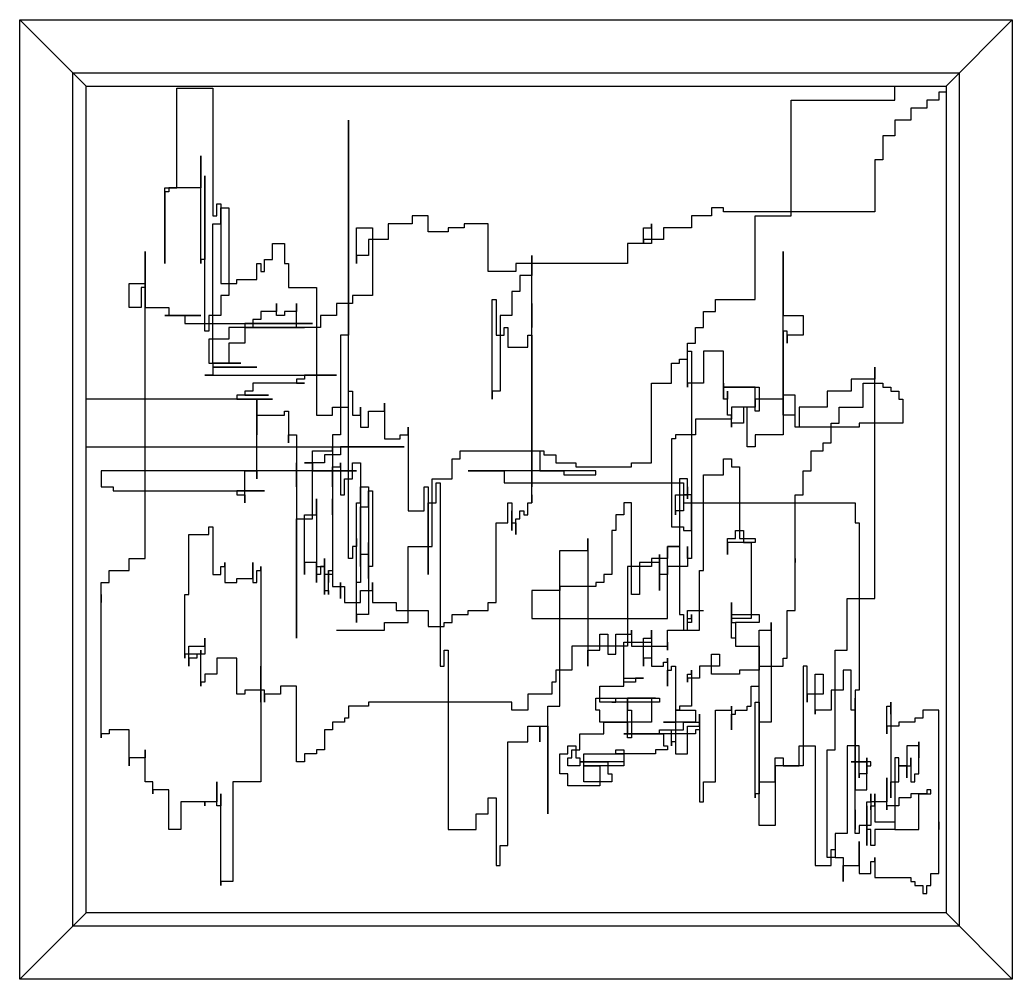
# Model space of a CAD drawing. Header units: millimetres. Extents: x 3060 to 28796, y 18778 to 36190.
# Drawn here: x 22324 to 23124, y 35157 to 35930 of the extents above; entities that cross this region are included whole.
import ezdxf

# ---------------------------------------------------------------- set-up
doc = ezdxf.new("R2010")
doc.units = ezdxf.units.MM

# ---------------------------------------------------------------- blocks, each defined once
blk = doc.blocks.new('A$C1EAB5A90')
for p, q in [((1235, 1887.28), (2035, 1887.28)), ((1288.33, 1833.94), (1235, 1887.28)), ((1235, 1113.94), (1235, 1887.28)), ((1981.67, 1833.94), (2035, 1887.28)), ((2035, 1887.28), (2035, 1113.94)), ((1277.67, 1156.61), (1277.67, 1844.61)), ((1277.67, 1844.61), (1992.33, 1844.61)), ((1992.33, 1844.61), (1992.33, 1156.61)), ((1288.33, 1167.28), (1288.33, 1833.94)), ((1288.33, 1833.94), (1981.67, 1833.94)), ((1361.62, 1832.22), (1390.57, 1832.22)), ((1361.62, 1751.87), (1361.62, 1832.22)), ((1390.57, 1832.22), (1390.57, 1729.38)), ((1940.48, 1822.57), (1940.48, 1833.94)), ((1981.67, 1833.94), (1981.67, 1167.28)), ((1981.67, 1829), (1975.86, 1829)), ((1975.86, 1829), (1975.86, 1822.57)), ((1856.87, 1822.57), (1940.48, 1822.57)), ((1856.87, 1729.38), (1856.87, 1822.57)), ((1966.21, 1816.15), (1953.35, 1816.15)), ((1953.35, 1816.15), (1953.35, 1806.51)), ((1966.21, 1822.57), (1966.21, 1816.15)), ((1975.86, 1822.57), (1966.21, 1822.57)), ((1499.91, 1453), (1499.91, 1806.51)), ((1499.91, 1806.51), (1499.91, 1632.97)), ((1940.48, 1806.51), (1940.48, 1793.65)), ((1953.35, 1806.51), (1940.48, 1806.51)), ((1930.83, 1793.65), (1930.83, 1774.37)), ((1940.48, 1793.65), (1930.83, 1793.65)), ((1380.92, 1690.81), (1380.92, 1777.58)), ((1380.92, 1777.58), (1380.92, 1751.87)), ((1930.83, 1774.37), (1924.4, 1774.37)), ((1924.4, 1774.37), (1924.4, 1732.59)), ((1384.13, 1636.18), (1384.13, 1761.51)), ((1384.13, 1761.51), (1384.13, 1694.03)), ((1351.98, 1690.81), (1351.98, 1751.87)), ((1351.98, 1751.87), (1361.62, 1751.87)), ((1351.98, 1748.66), (1351.98, 1716.52)), ((1355.19, 1748.66), (1351.98, 1748.66)), ((1380.92, 1751.87), (1355.19, 1751.87)), ((1355.19, 1751.87), (1355.19, 1748.66)), ((1393.78, 1739.02), (1397, 1739.02)), ((1393.78, 1729.38), (1393.78, 1739.02)), ((1397, 1739.02), (1397, 1674.74)), ((1351.98, 1729.38), (1351.98, 1690.81)), ((1351.98, 1716.52), (1351.98, 1729.38)), ((1390.57, 1729.38), (1393.78, 1729.38)), ((1397, 1735.8), (1403.43, 1735.8)), ((1397, 1722.95), (1397, 1735.8)), ((1403.43, 1735.8), (1403.43, 1665.1)), ((1551.36, 1729.38), (1551.36, 1722.95)), ((1564.22, 1729.38), (1551.36, 1729.38)), ((1564.22, 1716.52), (1564.22, 1729.38)), ((1776.47, 1729.38), (1776.47, 1719.74)), ((1792.55, 1729.38), (1776.47, 1729.38)), ((1792.55, 1735.8), (1792.55, 1729.38)), ((1802.2, 1735.8), (1792.55, 1735.8)), ((1802.2, 1732.59), (1802.2, 1735.8)), ((1924.4, 1732.59), (1802.2, 1732.59)), ((1827.93, 1661.89), (1827.93, 1729.38)), ((1827.93, 1729.38), (1856.87, 1729.38)), ((1390.57, 1610.47), (1390.57, 1722.95)), ((1390.57, 1722.95), (1397, 1722.95)), ((1551.36, 1722.95), (1532.07, 1722.95)), ((1532.07, 1722.95), (1532.07, 1710.09)), ((1593.17, 1722.95), (1593.17, 1719.74)), ((1612.46, 1722.95), (1593.17, 1722.95)), ((1612.46, 1684.38), (1612.46, 1722.95)), ((1744.31, 1722.95), (1744.31, 1706.88)), ((1744.31, 1719.74), (1744.31, 1722.95)), ((1506.34, 1719.74), (1519.2, 1719.74)), ((1506.34, 1690.81), (1506.34, 1719.74)), ((1519.2, 1719.74), (1519.2, 1665.1)), ((1580.3, 1716.52), (1564.22, 1716.52)), ((1580.3, 1719.74), (1580.3, 1716.52)), ((1593.17, 1719.74), (1580.3, 1719.74)), ((1737.88, 1719.74), (1744.31, 1719.74)), ((1737.88, 1706.88), (1737.88, 1719.74)), ((1776.47, 1719.74), (1753.96, 1719.74)), ((1753.96, 1719.74), (1753.96, 1710.09)), ((1438.8, 1706.88), (1448.45, 1706.88)), ((1438.8, 1694.03), (1438.8, 1706.88)), ((1448.45, 1706.88), (1448.45, 1690.81)), ((1515.99, 1710.09), (1515.99, 1697.24)), ((1532.07, 1710.09), (1515.99, 1710.09)), ((1725.02, 1706.88), (1725.02, 1690.81)), ((1744.31, 1706.88), (1725.02, 1706.88)), ((1737.88, 1710.09), (1737.88, 1706.88)), ((1753.96, 1710.09), (1737.88, 1710.09)), ((1335.9, 1453), (1335.9, 1700.45)), ((1335.9, 1700.45), (1335.9, 1671.53)), ((1506.34, 1697.24), (1506.34, 1690.81)), ((1515.99, 1697.24), (1506.34, 1697.24)), ((1647.84, 1639.39), (1647.84, 1697.24)), ((1647.84, 1697.24), (1647.84, 1681.17)), ((1850.44, 1700.45), (1850.44, 1677.96)), ((1850.44, 1568.69), (1850.44, 1700.45)), ((1380.92, 1694.03), (1380.92, 1690.81)), ((1384.13, 1694.03), (1380.92, 1694.03)), ((1425.94, 1690.81), (1429.16, 1690.81)), ((1425.94, 1677.96), (1425.94, 1690.81)), ((1429.16, 1690.81), (1429.16, 1684.38)), ((1432.37, 1694.03), (1438.8, 1694.03)), ((1432.37, 1684.38), (1432.37, 1694.03)), ((1448.45, 1690.81), (1451.67, 1690.81)), ((1451.67, 1690.81), (1451.67, 1671.53)), ((1634.97, 1690.81), (1634.97, 1684.38)), ((1725.02, 1690.81), (1634.97, 1690.81)), ((1429.16, 1684.38), (1432.37, 1684.38)), ((1634.97, 1684.38), (1612.46, 1684.38)), ((1638.19, 1681.17), (1638.19, 1668.32)), ((1647.84, 1681.17), (1638.19, 1681.17)), ((1850.44, 1684.38), (1850.44, 1649.03)), ((1850.44, 1677.96), (1850.44, 1684.38)), ((1323.03, 1655.46), (1323.03, 1674.74)), ((1323.03, 1674.74), (1335.9, 1674.74)), ((1335.9, 1677.96), (1335.9, 1655.46)), ((1335.9, 1674.74), (1335.9, 1677.96)), ((1397, 1674.74), (1409.86, 1674.74)), ((1409.86, 1674.74), (1409.86, 1677.96)), ((1409.86, 1677.96), (1425.94, 1677.96)), ((1332.68, 1671.53), (1332.68, 1655.46)), ((1335.9, 1671.53), (1332.68, 1671.53)), ((1397, 1665.1), (1397, 1649.03)), ((1403.43, 1665.1), (1397, 1665.1)), ((1451.67, 1671.53), (1474.18, 1671.53)), ((1474.18, 1671.53), (1474.18, 1568.69)), ((1503.12, 1665.1), (1503.12, 1658.68)), ((1519.2, 1665.1), (1503.12, 1665.1)), ((1638.19, 1668.32), (1631.76, 1668.32)), ((1631.76, 1668.32), (1631.76, 1649.03)), ((1442.02, 1658.68), (1442.02, 1652.25)), ((1442.02, 1649.03), (1442.02, 1658.68)), ((1458.1, 1658.68), (1458.1, 1652.25)), ((1458.1, 1639.39), (1458.1, 1658.68)), ((1490.26, 1658.68), (1490.26, 1649.03)), ((1503.12, 1658.68), (1490.26, 1658.68)), ((1615.68, 1661.89), (1618.89, 1661.89)), ((1615.68, 1581.55), (1615.68, 1661.89)), ((1618.89, 1661.89), (1618.89, 1632.97)), ((1647.84, 1523.7), (1647.84, 1658.68)), ((1647.84, 1658.68), (1647.84, 1639.39)), ((1795.77, 1661.89), (1827.93, 1661.89)), ((1795.77, 1652.25), (1795.77, 1661.89)), ((1332.68, 1655.46), (1323.03, 1655.46)), ((1335.9, 1655.46), (1355.19, 1655.46)), ((1351.98, 1649.03), (1380.92, 1649.03)), ((1377.7, 1649.03), (1351.98, 1649.03)), ((1355.19, 1655.46), (1355.19, 1649.03)), ((1355.19, 1649.03), (1377.7, 1649.03)), ((1380.92, 1649.03), (1368.06, 1649.03)), ((1368.06, 1649.03), (1368.06, 1642.61)), ((1387.35, 1649.03), (1387.35, 1636.18)), ((1397, 1649.03), (1387.35, 1649.03)), ((1429.16, 1652.25), (1429.16, 1645.82)), ((1442.02, 1652.25), (1429.16, 1652.25)), ((1448.45, 1649.03), (1442.02, 1649.03)), ((1448.45, 1652.25), (1448.45, 1649.03)), ((1458.1, 1652.25), (1448.45, 1652.25)), ((1477.4, 1649.03), (1477.4, 1639.39)), ((1490.26, 1649.03), (1477.4, 1649.03)), ((1622.11, 1649.03), (1622.11, 1587.97)), ((1631.76, 1649.03), (1622.11, 1649.03)), ((1786.12, 1639.39), (1786.12, 1652.25)), ((1786.12, 1652.25), (1795.77, 1652.25)), ((1850.44, 1649.03), (1866.52, 1649.03)), ((1866.52, 1649.03), (1866.52, 1632.97)), ((1368.06, 1642.61), (1470.96, 1642.61)), ((1416.29, 1642.61), (1416.29, 1626.54)), ((1422.73, 1642.61), (1416.29, 1642.61)), ((1422.73, 1645.82), (1422.73, 1642.61)), ((1429.16, 1645.82), (1422.73, 1645.82)), ((1470.96, 1642.61), (1422.73, 1642.61)), ((1422.73, 1642.61), (1422.73, 1639.39)), ((1387.35, 1636.18), (1384.13, 1636.18)), ((1403.43, 1639.39), (1403.43, 1629.75)), ((1422.73, 1639.39), (1403.43, 1639.39)), ((1464.53, 1639.39), (1416.29, 1639.39)), ((1416.29, 1639.39), (1422.73, 1639.39)), ((1422.73, 1639.39), (1464.53, 1639.39)), ((1477.4, 1639.39), (1458.1, 1639.39)), ((1493.47, 1632.97), (1493.47, 1552.62)), ((1499.91, 1632.97), (1493.47, 1632.97)), ((1618.89, 1632.97), (1625.33, 1632.97)), ((1625.33, 1639.39), (1628.54, 1639.39)), ((1625.33, 1632.97), (1625.33, 1639.39)), ((1628.54, 1639.39), (1628.54, 1623.32)), ((1644.62, 1632.97), (1647.84, 1632.97)), ((1644.62, 1623.32), (1644.62, 1632.97)), ((1647.84, 1632.97), (1647.84, 1578.33)), ((1779.69, 1639.39), (1786.12, 1639.39)), ((1779.69, 1626.54), (1779.69, 1639.39)), ((1850.44, 1636.18), (1850.44, 1552.62)), ((1853.65, 1636.18), (1850.44, 1636.18)), ((1853.65, 1626.54), (1853.65, 1636.18)), ((1866.52, 1632.97), (1853.65, 1632.97)), ((1853.65, 1632.97), (1853.65, 1626.54)), ((1387.35, 1629.75), (1387.35, 1610.47)), ((1403.43, 1629.75), (1387.35, 1629.75)), ((1403.43, 1626.54), (1403.43, 1610.47)), ((1416.29, 1626.54), (1403.43, 1626.54)), ((1773.26, 1626.54), (1779.69, 1626.54)), ((1773.26, 1613.68), (1773.26, 1626.54)), ((1628.54, 1623.32), (1644.62, 1623.32)), ((1773.26, 1620.11), (1776.47, 1620.11)), ((1773.26, 1591.19), (1773.26, 1620.11)), ((1776.47, 1620.11), (1776.47, 1475.49)), ((1786.12, 1620.11), (1786.12, 1594.4)), ((1802.2, 1620.11), (1786.12, 1620.11)), ((1802.2, 1581.55), (1802.2, 1620.11)), ((1387.35, 1610.47), (1413.08, 1610.47)), ((1390.57, 1610.47), (1390.57, 1607.26)), ((1413.08, 1610.47), (1390.57, 1610.47)), ((1403.43, 1610.47), (1390.57, 1610.47)), ((1760.39, 1610.47), (1766.82, 1610.47)), ((1760.39, 1594.4), (1760.39, 1610.47)), ((1766.82, 1613.68), (1773.26, 1613.68)), ((1766.82, 1610.47), (1766.82, 1613.68)), ((1390.57, 1600.83), (1384.13, 1600.83)), ((1384.13, 1600.83), (1490.26, 1600.83)), ((1390.57, 1607.26), (1390.57, 1600.83)), ((1425.94, 1607.26), (1390.57, 1607.26)), ((1390.57, 1607.26), (1425.94, 1607.26)), ((1490.26, 1600.83), (1464.53, 1600.83)), ((1464.53, 1600.83), (1464.53, 1597.61)), ((1924.4, 1607.26), (1924.4, 1597.61)), ((1924.4, 1420.86), (1924.4, 1607.26)), ((1464.53, 1594.4), (1422.73, 1594.4)), ((1422.73, 1594.4), (1422.73, 1587.97)), ((1464.53, 1597.61), (1458.1, 1597.61)), ((1458.1, 1597.61), (1458.1, 1594.4)), ((1458.1, 1594.4), (1464.53, 1594.4)), ((1647.84, 1597.61), (1647.84, 1587.97)), ((1647.84, 1578.33), (1647.84, 1597.61)), ((1744.31, 1530.13), (1744.31, 1594.4)), ((1744.31, 1594.4), (1760.39, 1594.4)), ((1773.26, 1594.4), (1773.26, 1591.19)), ((1786.12, 1594.4), (1773.26, 1594.4)), ((1802.2, 1594.4), (1802.2, 1591.19)), ((1802.2, 1581.55), (1802.2, 1594.4)), ((1905.11, 1597.61), (1905.11, 1587.97)), ((1924.4, 1597.61), (1905.11, 1597.61)), ((1914.76, 1594.4), (1930.83, 1594.4)), ((1914.76, 1575.12), (1914.76, 1594.4)), ((1930.83, 1594.4), (1930.83, 1591.19)), ((1409.86, 1584.76), (1409.86, 1581.55)), ((1435.59, 1584.76), (1409.86, 1584.76)), ((1416.29, 1587.97), (1416.29, 1584.76)), ((1422.73, 1587.97), (1416.29, 1587.97)), ((1416.29, 1584.76), (1435.59, 1584.76)), ((1499.91, 1587.97), (1503.12, 1587.97)), ((1499.91, 1575.12), (1499.91, 1587.97)), ((1503.12, 1587.97), (1503.12, 1568.69)), ((1615.68, 1587.97), (1615.68, 1581.55)), ((1622.11, 1587.97), (1615.68, 1587.97)), ((1647.84, 1591.19), (1647.84, 1523.7)), ((1647.84, 1510.84), (1647.84, 1591.19)), ((1647.84, 1591.19), (1647.84, 1562.26)), ((1647.84, 1587.97), (1647.84, 1591.19)), ((1827.93, 1591.19), (1802.2, 1591.19)), ((1802.2, 1591.19), (1831.14, 1591.19)), ((1802.2, 1591.19), (1802.2, 1581.55)), ((1805.42, 1587.97), (1805.42, 1581.55)), ((1805.42, 1568.69), (1805.42, 1587.97)), ((1827.93, 1571.91), (1827.93, 1591.19)), ((1831.14, 1591.19), (1831.14, 1571.91)), ((1850.44, 1584.76), (1850.44, 1581.55)), ((1860.09, 1584.76), (1850.44, 1584.76)), ((1860.09, 1559.05), (1860.09, 1584.76)), ((1905.11, 1587.97), (1885.81, 1587.97)), ((1885.81, 1587.97), (1885.81, 1575.12)), ((1930.83, 1591.19), (1937.27, 1591.19)), ((1937.27, 1591.19), (1937.27, 1587.97)), ((1937.27, 1587.97), (1943.7, 1587.97)), ((1943.7, 1587.97), (1943.7, 1581.55)), ((1438.8, 1581.55), (1288.33, 1581.55)), ((1409.86, 1581.55), (1438.8, 1581.55)), ((1425.94, 1517.27), (1425.94, 1581.55)), ((1425.94, 1581.55), (1425.94, 1552.62)), ((1528.85, 1578.33), (1528.85, 1549.41)), ((1528.85, 1571.91), (1528.85, 1578.33)), ((1805.42, 1581.55), (1802.2, 1581.55)), ((1827.93, 1581.55), (1827.93, 1575.12)), ((1850.44, 1581.55), (1827.93, 1581.55)), ((1943.7, 1581.55), (1946.91, 1581.55)), ((1946.91, 1581.55), (1946.91, 1562.26)), ((1425.94, 1552.62), (1425.94, 1568.69)), ((1425.94, 1568.69), (1448.45, 1568.69)), ((1448.45, 1571.91), (1451.67, 1571.91)), ((1448.45, 1568.69), (1448.45, 1571.91)), ((1451.67, 1571.91), (1451.67, 1546.2)), ((1474.18, 1568.69), (1487.04, 1568.69)), ((1487.04, 1568.69), (1487.04, 1575.12)), ((1487.04, 1575.12), (1499.91, 1575.12)), ((1503.12, 1568.69), (1509.55, 1568.69)), ((1509.55, 1575.12), (1509.55, 1559.05)), ((1509.55, 1568.69), (1509.55, 1575.12)), ((1515.99, 1559.05), (1515.99, 1571.91)), ((1515.99, 1571.91), (1528.85, 1571.91)), ((1647.84, 1575.12), (1647.84, 1510.84)), ((1647.84, 1497.99), (1647.84, 1575.12)), ((1647.84, 1571.91), (1647.84, 1559.05)), ((1647.84, 1562.26), (1647.84, 1571.91)), ((1808.63, 1568.69), (1805.42, 1568.69)), ((1808.63, 1575.12), (1808.63, 1565.48)), ((1827.93, 1575.12), (1808.63, 1575.12)), ((1808.63, 1559.05), (1808.63, 1568.69)), ((1818.28, 1575.12), (1818.28, 1562.26)), ((1821.49, 1575.12), (1818.28, 1575.12)), ((1821.49, 1542.98), (1821.49, 1575.12)), ((1831.14, 1571.91), (1827.93, 1571.91)), ((1860.09, 1568.69), (1850.44, 1568.69)), ((1860.09, 1559.05), (1860.09, 1568.69)), ((1863.3, 1575.12), (1863.3, 1559.05)), ((1885.81, 1575.12), (1863.3, 1575.12)), ((1895.46, 1575.12), (1914.76, 1575.12)), ((1895.46, 1562.26), (1895.46, 1575.12)), ((1647.84, 1562.26), (1647.84, 1539.77)), ((1647.84, 1559.05), (1647.84, 1562.26)), ((1779.69, 1565.48), (1779.69, 1552.62)), ((1808.63, 1565.48), (1779.69, 1565.48)), ((1818.28, 1562.26), (1808.63, 1562.26)), ((1808.63, 1562.26), (1808.63, 1559.05)), ((1889.03, 1546.2), (1889.03, 1562.26)), ((1889.03, 1562.26), (1895.46, 1562.26)), ((1911.54, 1562.26), (1911.54, 1559.05)), ((1946.91, 1562.26), (1911.54, 1562.26)), ((1451.67, 1546.2), (1451.67, 1552.62)), ((1451.67, 1552.62), (1458.1, 1552.62)), ((1458.1, 1552.62), (1458.1, 1510.84)), ((1487.04, 1552.62), (1487.04, 1488.35)), ((1493.47, 1552.62), (1487.04, 1552.62)), ((1509.55, 1559.05), (1515.99, 1559.05)), ((1541.71, 1549.41), (1541.71, 1552.62)), ((1541.71, 1552.62), (1548.14, 1552.62)), ((1548.14, 1559.05), (1548.14, 1491.56)), ((1548.14, 1552.62), (1548.14, 1559.05)), ((1763.61, 1552.62), (1763.61, 1549.41)), ((1779.69, 1552.62), (1763.61, 1552.62)), ((1827.93, 1552.62), (1827.93, 1542.98)), ((1850.44, 1552.62), (1827.93, 1552.62)), ((1911.54, 1559.05), (1860.09, 1559.05)), ((1863.3, 1559.05), (1860.09, 1559.05)), ((1528.85, 1549.41), (1541.71, 1549.41)), ((1760.39, 1549.41), (1760.39, 1478.71)), ((1763.61, 1549.41), (1760.39, 1549.41)), ((1882.6, 1546.2), (1889.03, 1546.2)), ((1882.6, 1539.77), (1882.6, 1546.2)), ((1288.33, 1542.98), (1544.93, 1542.98)), ((1470.96, 1539.77), (1487.04, 1539.77)), ((1470.96, 1485.13), (1470.96, 1539.77)), ((1480.61, 1536.55), (1480.61, 1530.13)), ((1493.47, 1536.55), (1480.61, 1536.55)), ((1487.04, 1542.98), (1487.04, 1510.84)), ((1487.04, 1539.77), (1487.04, 1542.98)), ((1493.47, 1542.98), (1493.47, 1536.55)), ((1544.93, 1542.98), (1493.47, 1542.98)), ((1589.95, 1533.34), (1589.95, 1539.77)), ((1589.95, 1539.77), (1657.48, 1539.77)), ((1647.84, 1539.77), (1654.27, 1539.77)), ((1654.27, 1539.77), (1654.27, 1523.7)), ((1657.48, 1539.77), (1657.48, 1536.55)), ((1657.48, 1536.55), (1667.13, 1536.55)), ((1667.13, 1536.55), (1667.13, 1530.13)), ((1827.93, 1542.98), (1821.49, 1542.98)), ((1872.95, 1523.7), (1872.95, 1539.77)), ((1872.95, 1539.77), (1882.6, 1539.77)), ((1458.1, 1530.13), (1458.1, 1388.72)), ((1458.1, 1510.84), (1458.1, 1530.13)), ((1480.61, 1530.13), (1464.53, 1530.13)), ((1464.53, 1530.13), (1470.96, 1530.13)), ((1470.96, 1530.13), (1470.96, 1523.7)), ((1493.47, 1530.13), (1493.47, 1504.42)), ((1493.47, 1526.91), (1493.47, 1530.13)), ((1503.12, 1517.27), (1503.12, 1530.13)), ((1503.12, 1530.13), (1509.55, 1530.13)), ((1509.55, 1530.13), (1509.55, 1433.72)), ((1583.52, 1517.27), (1583.52, 1533.34)), ((1583.52, 1533.34), (1589.95, 1533.34)), ((1667.13, 1530.13), (1683.21, 1530.13)), ((1683.21, 1530.13), (1683.21, 1526.91)), ((1728.23, 1530.13), (1744.31, 1530.13)), ((1728.23, 1526.91), (1728.23, 1530.13)), ((1802.2, 1520.49), (1802.2, 1533.34)), ((1802.2, 1533.34), (1808.63, 1533.34)), ((1808.63, 1533.34), (1808.63, 1526.91)), ((1300.52, 1523.7), (1300.52, 1510.84)), ((1506.34, 1523.7), (1300.52, 1523.7)), ((1416.29, 1497.99), (1416.29, 1523.7)), ((1416.29, 1523.7), (1425.94, 1523.7)), ((1425.94, 1523.7), (1425.94, 1517.27)), ((1470.96, 1523.7), (1506.34, 1523.7)), ((1487.04, 1510.84), (1487.04, 1526.91)), ((1487.04, 1526.91), (1493.47, 1526.91)), ((1596.38, 1523.7), (1625.33, 1523.7)), ((1699.29, 1523.7), (1596.38, 1523.7)), ((1625.33, 1523.7), (1625.33, 1514.06)), ((1654.27, 1523.7), (1673.56, 1523.7)), ((1673.56, 1523.7), (1673.56, 1520.49)), ((1673.56, 1520.49), (1699.29, 1520.49)), ((1683.21, 1526.91), (1728.23, 1526.91)), ((1699.29, 1520.49), (1699.29, 1523.7)), ((1786.12, 1443.36), (1786.12, 1520.49)), ((1786.12, 1520.49), (1802.2, 1520.49)), ((1808.63, 1526.91), (1815.06, 1526.91)), ((1815.06, 1526.91), (1815.06, 1469.07)), ((1866.52, 1523.7), (1872.95, 1523.7)), ((1866.52, 1504.42), (1866.52, 1523.7)), ((1496.69, 1517.27), (1503.12, 1517.27)), ((1496.69, 1504.42), (1496.69, 1517.27)), ((1567.44, 1462.64), (1567.44, 1517.27)), ((1567.44, 1517.27), (1583.52, 1517.27)), ((1570.66, 1514.06), (1573.87, 1514.06)), ((1570.66, 1497.99), (1570.66, 1514.06)), ((1573.87, 1514.06), (1573.87, 1366.23)), ((1625.33, 1514.06), (1770.04, 1514.06)), ((1766.82, 1517.27), (1766.82, 1408.01)), ((1773.26, 1517.27), (1766.82, 1517.27)), ((1770.04, 1514.06), (1770.04, 1497.99)), ((1773.26, 1501.2), (1773.26, 1517.27)), ((1300.52, 1510.84), (1310.17, 1510.84)), ((1310.17, 1510.84), (1310.17, 1507.63)), ((1310.17, 1507.63), (1432.37, 1507.63)), ((1409.86, 1507.63), (1409.86, 1504.42)), ((1432.37, 1507.63), (1409.86, 1507.63)), ((1409.86, 1504.42), (1416.29, 1504.42)), ((1416.29, 1504.42), (1416.29, 1497.99)), ((1493.47, 1504.42), (1496.69, 1504.42)), ((1509.55, 1510.84), (1515.99, 1510.84)), ((1509.55, 1497.99), (1509.55, 1510.84)), ((1515.99, 1510.84), (1515.99, 1456.21)), ((1515.99, 1507.63), (1519.2, 1507.63)), ((1515.99, 1494.78), (1515.99, 1507.63)), ((1519.2, 1507.63), (1519.2, 1446.57)), ((1561.01, 1510.84), (1564.22, 1510.84)), ((1561.01, 1491.56), (1561.01, 1510.84)), ((1564.22, 1510.84), (1564.22, 1440.14)), ((1647.84, 1504.42), (1647.84, 1497.99)), ((1647.84, 1497.99), (1647.84, 1504.42)), ((1763.61, 1504.42), (1773.26, 1504.42)), ((1763.61, 1488.35), (1763.61, 1504.42)), ((1770.04, 1504.42), (1770.04, 1491.56)), ((1776.47, 1504.42), (1770.04, 1504.42)), ((1773.26, 1510.84), (1773.26, 1501.2)), ((1773.26, 1504.42), (1773.26, 1510.84)), ((1776.47, 1475.49), (1776.47, 1504.42)), ((1860.09, 1504.42), (1866.52, 1504.42)), ((1860.09, 1449.78), (1860.09, 1504.42)), ((1474.18, 1501.2), (1474.18, 1433.72)), ((1474.18, 1488.35), (1474.18, 1501.2)), ((1487.04, 1501.2), (1487.04, 1440.14)), ((1487.04, 1488.35), (1487.04, 1501.2)), ((1506.34, 1497.99), (1509.55, 1497.99)), ((1506.34, 1433.72), (1506.34, 1497.99)), ((1564.22, 1440.14), (1564.22, 1497.99)), ((1564.22, 1497.99), (1570.66, 1497.99)), ((1628.54, 1497.99), (1631.76, 1497.99)), ((1628.54, 1481.92), (1628.54, 1497.99)), ((1631.76, 1497.99), (1631.76, 1475.49)), ((1644.62, 1497.99), (1647.84, 1497.99)), ((1644.62, 1488.35), (1644.62, 1497.99)), ((1728.23, 1497.99), (1721.8, 1497.99)), ((1721.8, 1497.99), (1721.8, 1488.35)), ((1728.23, 1424.07), (1728.23, 1497.99)), ((1770.04, 1497.99), (1908.32, 1497.99)), ((1908.32, 1497.99), (1908.32, 1481.92)), ((1464.53, 1488.35), (1474.18, 1488.35)), ((1464.53, 1440.14), (1464.53, 1488.35)), ((1509.55, 1494.78), (1515.99, 1494.78)), ((1509.55, 1446.57), (1509.55, 1494.78)), ((1548.14, 1491.56), (1561.01, 1491.56)), ((1631.76, 1491.56), (1631.76, 1475.49)), ((1631.76, 1478.71), (1631.76, 1491.56)), ((1631.76, 1491.56), (1631.76, 1478.71)), ((1631.76, 1475.49), (1631.76, 1491.56)), ((1638.19, 1491.56), (1641.41, 1491.56)), ((1638.19, 1485.13), (1638.19, 1491.56)), ((1641.41, 1491.56), (1641.41, 1488.35)), ((1641.41, 1488.35), (1644.62, 1488.35)), ((1715.37, 1488.35), (1715.37, 1475.49)), ((1721.8, 1488.35), (1715.37, 1488.35)), ((1763.61, 1491.56), (1763.61, 1488.35)), ((1770.04, 1491.56), (1763.61, 1491.56)), ((1458.1, 1388.72), (1458.1, 1485.13)), ((1458.1, 1485.13), (1470.96, 1485.13)), ((1618.89, 1417.65), (1618.89, 1481.92)), ((1618.89, 1481.92), (1628.54, 1481.92)), ((1631.76, 1481.92), (1634.97, 1481.92)), ((1631.76, 1475.49), (1631.76, 1481.92)), ((1634.97, 1485.13), (1638.19, 1485.13)), ((1634.97, 1472.28), (1634.97, 1485.13)), ((1634.97, 1481.92), (1634.97, 1472.28)), ((1908.32, 1481.92), (1911.54, 1481.92)), ((1911.54, 1481.92), (1911.54, 1346.95)), ((1371.27, 1472.28), (1387.35, 1472.28)), ((1371.27, 1424.07), (1371.27, 1472.28)), ((1387.35, 1478.71), (1390.57, 1478.71)), ((1387.35, 1472.28), (1387.35, 1478.71)), ((1390.57, 1478.71), (1390.57, 1440.14)), ((1715.37, 1475.49), (1712.15, 1475.49)), ((1712.15, 1475.49), (1712.15, 1440.14)), ((1760.39, 1478.71), (1770.04, 1478.71)), ((1770.04, 1478.71), (1770.04, 1475.49)), ((1770.04, 1475.49), (1776.47, 1475.49)), ((1776.47, 1475.49), (1776.47, 1453)), ((1811.85, 1475.49), (1818.28, 1475.49)), ((1811.85, 1469.07), (1811.85, 1475.49)), ((1818.28, 1475.49), (1818.28, 1465.85)), ((1506.34, 1401.58), (1506.34, 1469.07)), ((1506.34, 1469.07), (1506.34, 1462.64)), ((1515.99, 1465.85), (1515.99, 1408.01)), ((1515.99, 1436.93), (1515.99, 1465.85)), ((1692.86, 1459.43), (1692.86, 1469.07)), ((1692.86, 1469.07), (1692.86, 1366.23)), ((1805.42, 1469.07), (1811.85, 1469.07)), ((1805.42, 1456.21), (1805.42, 1469.07)), ((1827.93, 1465.85), (1805.42, 1465.85)), ((1805.42, 1465.85), (1805.42, 1456.21)), ((1815.06, 1469.07), (1827.93, 1469.07)), ((1818.28, 1465.85), (1824.71, 1465.85)), ((1824.71, 1465.85), (1824.71, 1404.79)), ((1827.93, 1469.07), (1827.93, 1465.85)), ((1503.12, 1462.64), (1503.12, 1453)), ((1506.34, 1462.64), (1503.12, 1462.64)), ((1509.55, 1456.21), (1509.55, 1446.57)), ((1515.99, 1456.21), (1509.55, 1456.21)), ((1548.14, 1401.58), (1548.14, 1462.64)), ((1548.14, 1462.64), (1567.44, 1462.64)), ((1670.35, 1459.43), (1692.86, 1459.43)), ((1670.35, 1334.09), (1670.35, 1459.43)), ((1750.75, 1456.21), (1750.75, 1449.78)), ((1750.75, 1427.29), (1750.75, 1456.21)), ((1766.82, 1462.64), (1757.18, 1462.64)), ((1757.18, 1462.64), (1766.82, 1462.64)), ((1757.18, 1404.79), (1757.18, 1462.64)), ((1757.18, 1462.64), (1757.18, 1453)), ((1773.26, 1462.64), (1773.26, 1446.57)), ((1773.26, 1453), (1773.26, 1462.64)), ((1323.03, 1453), (1335.9, 1453)), ((1323.03, 1443.36), (1323.03, 1453)), ((1400.21, 1449.78), (1400.21, 1433.72)), ((1400.21, 1446.57), (1400.21, 1449.78)), ((1422.73, 1449.78), (1422.73, 1433.72)), ((1422.73, 1436.93), (1422.73, 1449.78)), ((1474.18, 1449.78), (1464.53, 1449.78)), ((1464.53, 1449.78), (1464.53, 1440.14)), ((1474.18, 1440.14), (1474.18, 1449.78)), ((1480.61, 1453), (1480.61, 1427.29)), ((1480.61, 1446.57), (1480.61, 1453)), ((1503.12, 1453), (1499.91, 1453)), ((1734.67, 1449.78), (1734.67, 1424.07)), ((1750.75, 1449.78), (1734.67, 1449.78)), ((1744.31, 1453), (1744.31, 1446.57)), ((1757.18, 1453), (1744.31, 1453)), ((1750.75, 1453), (1750.75, 1427.29)), ((1750.75, 1446.57), (1750.75, 1453)), ((1750.75, 1453), (1750.75, 1446.57)), ((1750.75, 1440.14), (1750.75, 1453)), ((1776.47, 1453), (1773.26, 1453)), ((1860.09, 1411.22), (1860.09, 1453)), ((1860.09, 1453), (1860.09, 1449.78)), ((1306.95, 1443.36), (1323.03, 1443.36)), ((1306.95, 1433.72), (1306.95, 1443.36)), ((1390.57, 1440.14), (1397, 1440.14)), ((1397, 1446.57), (1400.21, 1446.57)), ((1397, 1440.14), (1397, 1446.57)), ((1425.94, 1443.36), (1429.16, 1443.36)), ((1425.94, 1433.72), (1425.94, 1443.36)), ((1429.16, 1443.36), (1429.16, 1446.57)), ((1429.16, 1446.57), (1429.16, 1337.3)), ((1474.18, 1446.57), (1480.61, 1446.57)), ((1474.18, 1433.72), (1474.18, 1446.57)), ((1477.4, 1440.14), (1474.18, 1440.14)), ((1477.4, 1446.57), (1477.4, 1440.14)), ((1480.61, 1446.57), (1477.4, 1446.57)), ((1480.61, 1424.07), (1480.61, 1446.57)), ((1480.61, 1440.14), (1480.61, 1424.07)), ((1487.04, 1440.14), (1480.61, 1440.14)), ((1483.83, 1424.07), (1483.83, 1443.36)), ((1483.83, 1443.36), (1487.04, 1443.36)), ((1483.83, 1433.72), (1483.83, 1443.36)), ((1483.83, 1443.36), (1483.83, 1433.72)), ((1487.04, 1443.36), (1487.04, 1430.5)), ((1515.99, 1446.57), (1515.99, 1436.93)), ((1519.2, 1446.57), (1515.99, 1446.57)), ((1705.72, 1440.14), (1705.72, 1433.72)), ((1712.15, 1440.14), (1705.72, 1440.14)), ((1725.02, 1446.57), (1725.02, 1382.3)), ((1744.31, 1446.57), (1725.02, 1446.57)), ((1757.18, 1440.14), (1750.75, 1440.14)), ((1773.26, 1446.57), (1757.18, 1446.57)), ((1757.18, 1446.57), (1757.18, 1440.14)), ((1782.9, 1395.15), (1782.9, 1443.36)), ((1782.9, 1443.36), (1786.12, 1443.36)), ((1300.52, 1417.65), (1300.52, 1433.72)), ((1300.52, 1433.72), (1306.95, 1433.72)), ((1400.21, 1433.72), (1409.86, 1433.72)), ((1409.86, 1433.72), (1409.86, 1436.93)), ((1409.86, 1436.93), (1422.73, 1436.93)), ((1422.73, 1433.72), (1425.94, 1433.72)), ((1493.47, 1433.72), (1493.47, 1420.86)), ((1493.47, 1430.5), (1493.47, 1433.72)), ((1509.55, 1433.72), (1506.34, 1433.72)), ((1519.2, 1433.72), (1519.2, 1417.65)), ((1519.2, 1427.29), (1519.2, 1433.72)), ((1699.29, 1433.72), (1699.29, 1430.5)), ((1705.72, 1433.72), (1699.29, 1433.72)), ((1300.52, 1424.07), (1300.52, 1417.65)), ((1300.52, 1308.38), (1300.52, 1424.07)), ((1368.06, 1424.07), (1371.27, 1424.07)), ((1368.06, 1372.65), (1368.06, 1424.07)), ((1480.61, 1427.29), (1483.83, 1427.29)), ((1483.83, 1427.29), (1483.83, 1424.07)), ((1487.04, 1430.5), (1493.47, 1430.5)), ((1493.47, 1420.86), (1493.47, 1430.5)), ((1493.47, 1430.5), (1496.69, 1430.5)), ((1496.69, 1430.5), (1496.69, 1417.65)), ((1509.55, 1417.65), (1509.55, 1427.29)), ((1509.55, 1427.29), (1519.2, 1427.29)), ((1670.35, 1427.29), (1647.84, 1427.29)), ((1647.84, 1427.29), (1647.84, 1404.79)), ((1670.35, 1430.5), (1670.35, 1427.29)), ((1699.29, 1430.5), (1670.35, 1430.5)), ((1734.67, 1424.07), (1728.23, 1424.07)), ((1496.69, 1417.65), (1509.55, 1417.65)), ((1519.2, 1417.65), (1538.5, 1417.65)), ((1538.5, 1417.65), (1538.5, 1411.22)), ((1612.46, 1417.65), (1618.89, 1417.65)), ((1612.46, 1411.22), (1612.46, 1417.65)), ((1808.63, 1417.65), (1808.63, 1401.58)), ((1808.63, 1388.72), (1808.63, 1417.65)), ((1901.89, 1379.08), (1901.89, 1420.86)), ((1901.89, 1420.86), (1924.4, 1420.86)), ((1506.34, 1408.01), (1506.34, 1401.58)), ((1515.99, 1408.01), (1506.34, 1408.01)), ((1538.5, 1411.22), (1564.22, 1411.22)), ((1564.22, 1411.22), (1564.22, 1398.36)), ((1583.52, 1408.01), (1596.38, 1408.01)), ((1583.52, 1401.58), (1583.52, 1408.01)), ((1596.38, 1411.22), (1612.46, 1411.22)), ((1596.38, 1408.01), (1596.38, 1411.22)), ((1766.82, 1408.01), (1770.04, 1408.01)), ((1770.04, 1408.01), (1770.04, 1395.15)), ((1773.26, 1411.22), (1786.12, 1411.22)), ((1773.26, 1401.58), (1773.26, 1411.22)), ((1776.47, 1408.01), (1776.47, 1401.58)), ((1776.47, 1404.79), (1776.47, 1408.01)), ((1808.63, 1408.01), (1831.14, 1408.01)), ((1808.63, 1404.79), (1808.63, 1408.01)), ((1831.14, 1408.01), (1831.14, 1401.58)), ((1853.65, 1411.22), (1860.09, 1411.22)), ((1853.65, 1372.65), (1853.65, 1411.22)), ((1528.85, 1401.58), (1548.14, 1401.58)), ((1528.85, 1395.15), (1528.85, 1401.58)), ((1577.09, 1401.58), (1583.52, 1401.58)), ((1577.09, 1398.36), (1577.09, 1401.58)), ((1647.84, 1404.79), (1757.18, 1404.79)), ((1773.26, 1404.79), (1776.47, 1404.79)), ((1773.26, 1395.15), (1773.26, 1404.79)), ((1776.47, 1401.58), (1773.26, 1401.58)), ((1824.71, 1404.79), (1808.63, 1404.79)), ((1808.63, 1401.58), (1811.85, 1401.58)), ((1811.85, 1401.58), (1811.85, 1382.3)), ((1811.85, 1401.58), (1811.85, 1388.72)), ((1831.14, 1401.58), (1811.85, 1401.58)), ((1840.79, 1395.15), (1840.79, 1401.58)), ((1840.79, 1401.58), (1840.79, 1321.24)), ((1490.26, 1395.15), (1528.85, 1395.15)), ((1564.22, 1398.36), (1577.09, 1398.36)), ((1728.23, 1395.15), (1728.23, 1382.3)), ((1728.23, 1391.94), (1728.23, 1395.15)), ((1744.31, 1388.72), (1744.31, 1395.15)), ((1744.31, 1395.15), (1744.31, 1366.23)), ((1757.18, 1395.15), (1773.26, 1395.15)), ((1757.18, 1379.08), (1757.18, 1395.15)), ((1770.04, 1395.15), (1782.9, 1395.15)), ((1831.14, 1395.15), (1840.79, 1395.15)), ((1831.14, 1237.68), (1831.14, 1395.15)), ((1384.13, 1388.72), (1384.13, 1375.87)), ((1384.13, 1382.3), (1384.13, 1388.72)), ((1702.51, 1391.94), (1708.94, 1391.94)), ((1702.51, 1379.08), (1702.51, 1391.94)), ((1708.94, 1391.94), (1708.94, 1375.87)), ((1715.37, 1375.87), (1715.37, 1391.94)), ((1715.37, 1391.94), (1728.23, 1391.94)), ((1721.8, 1385.51), (1744.31, 1385.51)), ((1721.8, 1353.37), (1721.8, 1385.51)), ((1737.88, 1388.72), (1744.31, 1388.72)), ((1737.88, 1382.3), (1737.88, 1388.72)), ((1744.31, 1385.51), (1744.31, 1372.65)), ((1757.18, 1385.51), (1757.18, 1379.08)), ((1757.18, 1382.3), (1757.18, 1385.51)), ((1811.85, 1388.72), (1808.63, 1388.72)), ((1371.27, 1382.3), (1384.13, 1382.3)), ((1371.27, 1366.23), (1371.27, 1382.3)), ((1380.92, 1379.08), (1380.92, 1375.87)), ((1380.92, 1350.16), (1380.92, 1379.08)), ((1577.09, 1379.08), (1580.3, 1379.08)), ((1577.09, 1366.23), (1577.09, 1379.08)), ((1580.3, 1379.08), (1580.3, 1234.47)), ((1680, 1382.3), (1680, 1363.01)), ((1725.02, 1382.3), (1680, 1382.3)), ((1692.86, 1379.08), (1702.51, 1379.08)), ((1692.86, 1366.23), (1692.86, 1379.08)), ((1728.23, 1382.3), (1737.88, 1382.3)), ((1737.88, 1382.3), (1757.18, 1382.3)), ((1737.88, 1366.23), (1737.88, 1382.3)), ((1811.85, 1382.3), (1831.14, 1382.3)), ((1831.14, 1382.3), (1831.14, 1363.01)), ((1892.24, 1379.08), (1901.89, 1379.08)), ((1892.24, 1298.74), (1892.24, 1379.08)), ((1384.13, 1375.87), (1368.06, 1375.87)), ((1368.06, 1375.87), (1368.06, 1372.65)), ((1377.7, 1372.65), (1371.27, 1372.65)), ((1371.27, 1372.65), (1371.27, 1366.23)), ((1377.7, 1375.87), (1377.7, 1372.65)), ((1380.92, 1375.87), (1377.7, 1375.87)), ((1409.86, 1372.65), (1393.78, 1372.65)), ((1393.78, 1372.65), (1393.78, 1359.8)), ((1409.86, 1343.73), (1409.86, 1372.65)), ((1708.94, 1375.87), (1715.37, 1375.87)), ((1744.31, 1372.65), (1737.88, 1372.65)), ((1737.88, 1372.65), (1737.88, 1366.23)), ((1753.96, 1369.44), (1757.18, 1369.44)), ((1753.96, 1366.23), (1753.96, 1369.44)), ((1757.18, 1369.44), (1757.18, 1372.65)), ((1757.18, 1372.65), (1757.18, 1350.16)), ((1792.55, 1375.87), (1798.98, 1375.87)), ((1792.55, 1359.8), (1792.55, 1375.87)), ((1798.98, 1375.87), (1798.98, 1366.23)), ((1850.44, 1372.65), (1853.65, 1372.65)), ((1850.44, 1366.23), (1850.44, 1372.65)), ((1429.16, 1366.23), (1429.16, 1273.03)), ((1429.16, 1337.3), (1429.16, 1366.23)), ((1573.87, 1366.23), (1577.09, 1366.23)), ((1667.13, 1363.01), (1667.13, 1353.37)), ((1680, 1363.01), (1667.13, 1363.01)), ((1744.31, 1366.23), (1753.96, 1366.23)), ((1757.18, 1363.01), (1760.39, 1363.01)), ((1757.18, 1350.16), (1757.18, 1363.01)), ((1760.39, 1366.23), (1763.61, 1366.23)), ((1760.39, 1363.01), (1760.39, 1366.23)), ((1763.61, 1366.23), (1763.61, 1295.53)), ((1776.47, 1363.01), (1776.47, 1334.09)), ((1776.47, 1359.8), (1776.47, 1363.01)), ((1782.9, 1366.23), (1782.9, 1356.59)), ((1798.98, 1366.23), (1782.9, 1366.23)), ((1815.06, 1363.01), (1815.06, 1359.8)), ((1831.14, 1363.01), (1815.06, 1363.01)), ((1831.14, 1366.23), (1850.44, 1366.23)), ((1831.14, 1350.16), (1831.14, 1366.23)), ((1866.52, 1366.23), (1866.52, 1285.88)), ((1869.73, 1366.23), (1866.52, 1366.23)), ((1869.73, 1337.3), (1869.73, 1366.23)), ((1898.68, 1363.01), (1898.68, 1346.95)), ((1905.11, 1363.01), (1898.68, 1363.01)), ((1905.11, 1330.88), (1905.11, 1363.01)), ((1380.92, 1353.37), (1380.92, 1350.16)), ((1384.13, 1353.37), (1380.92, 1353.37)), ((1384.13, 1359.8), (1384.13, 1353.37)), ((1393.78, 1359.8), (1384.13, 1359.8)), ((1667.13, 1353.37), (1663.92, 1353.37)), ((1663.92, 1353.37), (1663.92, 1343.73)), ((1721.8, 1356.59), (1737.88, 1356.59)), ((1721.8, 1350.16), (1721.8, 1356.59)), ((1731.45, 1353.37), (1721.8, 1353.37)), ((1731.45, 1356.59), (1731.45, 1353.37)), ((1737.88, 1356.59), (1731.45, 1356.59)), ((1773.26, 1359.8), (1776.47, 1359.8)), ((1773.26, 1353.37), (1773.26, 1359.8)), ((1773.26, 1356.59), (1773.26, 1353.37)), ((1782.9, 1356.59), (1773.26, 1356.59)), ((1815.06, 1359.8), (1792.55, 1359.8)), ((1876.16, 1359.8), (1882.6, 1359.8)), ((1876.16, 1327.66), (1876.16, 1359.8)), ((1882.6, 1359.8), (1882.6, 1343.73)), ((1416.29, 1346.95), (1416.29, 1343.73)), ((1432.37, 1346.95), (1416.29, 1346.95)), ((1432.37, 1337.3), (1432.37, 1346.95)), ((1445.24, 1350.16), (1445.24, 1343.73)), ((1458.1, 1350.16), (1445.24, 1350.16)), ((1458.1, 1289.1), (1458.1, 1350.16)), ((1702.51, 1337.3), (1702.51, 1350.16)), ((1702.51, 1350.16), (1721.8, 1350.16)), ((1824.71, 1350.16), (1831.14, 1350.16)), ((1824.71, 1334.09), (1824.71, 1350.16)), ((1898.68, 1346.95), (1889.03, 1346.95)), ((1889.03, 1346.95), (1889.03, 1330.88)), ((1908.32, 1346.95), (1908.32, 1330.88)), ((1911.54, 1346.95), (1908.32, 1346.95)), ((1416.29, 1343.73), (1409.86, 1343.73)), ((1432.37, 1343.73), (1432.37, 1337.3)), ((1445.24, 1343.73), (1432.37, 1343.73)), ((1515.99, 1337.3), (1515.99, 1334.09)), ((1631.76, 1337.3), (1515.99, 1337.3)), ((1631.76, 1330.88), (1631.76, 1337.3)), ((1644.62, 1343.73), (1644.62, 1330.88)), ((1663.92, 1343.73), (1644.62, 1343.73)), ((1699.29, 1330.88), (1699.29, 1340.52)), ((1699.29, 1340.52), (1750.75, 1340.52)), ((1725.02, 1337.3), (1702.51, 1337.3)), ((1712.15, 1337.3), (1715.37, 1337.3)), ((1750.75, 1337.3), (1712.15, 1337.3)), ((1715.37, 1337.3), (1715.37, 1340.52)), ((1715.37, 1340.52), (1747.53, 1340.52)), ((1725.02, 1340.52), (1725.02, 1337.3)), ((1747.53, 1340.52), (1725.02, 1340.52)), ((1725.02, 1340.52), (1744.31, 1340.52)), ((1725.02, 1308.38), (1725.02, 1340.52)), ((1725.02, 1337.3), (1725.02, 1330.88)), ((1725.02, 1311.59), (1725.02, 1337.3)), ((1744.31, 1340.52), (1744.31, 1321.24)), ((1750.75, 1340.52), (1750.75, 1337.3)), ((1827.93, 1260.18), (1827.93, 1337.3)), ((1827.93, 1337.3), (1831.14, 1337.3)), ((1831.14, 1337.3), (1831.14, 1273.03)), ((1882.6, 1343.73), (1869.73, 1343.73)), ((1869.73, 1343.73), (1869.73, 1337.3)), ((1908.32, 1234.47), (1908.32, 1340.52)), ((1908.32, 1340.52), (1908.32, 1318.02)), ((1937.27, 1337.3), (1937.27, 1327.66)), ((1937.27, 1330.88), (1937.27, 1337.3)), ((1937.27, 1337.3), (1937.27, 1330.88)), ((1937.27, 1334.09), (1937.27, 1337.3)), ((1499.91, 1334.09), (1499.91, 1324.45)), ((1515.99, 1334.09), (1499.91, 1334.09)), ((1644.62, 1330.88), (1631.76, 1330.88)), ((1660.7, 1247.32), (1660.7, 1334.09)), ((1660.7, 1334.09), (1670.35, 1334.09)), ((1702.51, 1330.88), (1699.29, 1330.88)), ((1702.51, 1321.24), (1702.51, 1330.88)), ((1725.02, 1330.88), (1728.23, 1330.88)), ((1728.23, 1330.88), (1728.23, 1308.38)), ((1763.61, 1330.88), (1779.69, 1330.88)), ((1766.82, 1330.88), (1763.61, 1330.88)), ((1766.82, 1334.09), (1766.82, 1330.88)), ((1776.47, 1334.09), (1766.82, 1334.09)), ((1779.69, 1330.88), (1779.69, 1321.24)), ((1795.77, 1273.03), (1795.77, 1330.88)), ((1795.77, 1330.88), (1808.63, 1330.88)), ((1808.63, 1330.88), (1808.63, 1334.09)), ((1808.63, 1334.09), (1808.63, 1314.81)), ((1811.85, 1330.88), (1821.49, 1330.88)), ((1811.85, 1327.66), (1811.85, 1330.88)), ((1821.49, 1334.09), (1824.71, 1334.09)), ((1821.49, 1330.88), (1821.49, 1334.09)), ((1876.16, 1330.88), (1876.16, 1327.66)), ((1889.03, 1330.88), (1876.16, 1330.88)), ((1908.32, 1330.88), (1905.11, 1330.88)), ((1934.05, 1311.59), (1934.05, 1334.09)), ((1934.05, 1334.09), (1937.27, 1334.09)), ((1937.27, 1330.88), (1937.27, 1260.18)), ((1937.27, 1327.66), (1937.27, 1330.88)), ((1962.99, 1330.88), (1962.99, 1324.45)), ((1975.86, 1330.88), (1962.99, 1330.88)), ((1975.86, 1234.47), (1975.86, 1330.88)), ((1487.04, 1321.24), (1487.04, 1314.81)), ((1496.69, 1321.24), (1487.04, 1321.24)), ((1499.91, 1324.45), (1496.69, 1324.45)), ((1496.69, 1324.45), (1496.69, 1321.24)), ((1744.31, 1321.24), (1702.51, 1321.24)), ((1705.72, 1311.59), (1705.72, 1321.24)), ((1705.72, 1321.24), (1725.02, 1321.24)), ((1725.02, 1321.24), (1725.02, 1311.59)), ((1753.96, 1321.24), (1763.61, 1321.24)), ((1779.69, 1321.24), (1753.96, 1321.24)), ((1763.61, 1321.24), (1763.61, 1311.59)), ((1770.04, 1321.24), (1782.9, 1321.24)), ((1770.04, 1314.81), (1770.04, 1321.24)), ((1782.9, 1327.66), (1782.9, 1256.96)), ((1782.9, 1318.02), (1782.9, 1327.66)), ((1782.9, 1321.24), (1782.9, 1314.81)), ((1808.63, 1327.66), (1811.85, 1327.66)), ((1808.63, 1314.81), (1808.63, 1327.66)), ((1831.14, 1321.24), (1831.14, 1263.39)), ((1840.79, 1321.24), (1831.14, 1321.24)), ((1908.32, 1321.24), (1908.32, 1282.67)), ((1908.32, 1318.02), (1908.32, 1321.24)), ((1943.7, 1321.24), (1943.7, 1318.02)), ((1956.56, 1321.24), (1943.7, 1321.24)), ((1962.99, 1324.45), (1956.56, 1324.45)), ((1956.56, 1324.45), (1956.56, 1321.24)), ((1306.95, 1314.81), (1306.95, 1311.59)), ((1323.03, 1314.81), (1306.95, 1314.81)), ((1323.03, 1285.88), (1323.03, 1314.81)), ((1480.61, 1314.81), (1480.61, 1298.74)), ((1487.04, 1314.81), (1480.61, 1314.81)), ((1644.62, 1318.02), (1654.27, 1318.02)), ((1644.62, 1305.17), (1644.62, 1318.02)), ((1654.27, 1318.02), (1660.7, 1318.02)), ((1654.27, 1305.17), (1654.27, 1318.02)), ((1654.27, 1318.02), (1654.27, 1305.17)), ((1660.7, 1318.02), (1660.7, 1247.32)), ((1750.75, 1314.81), (1763.61, 1314.81)), ((1750.75, 1311.59), (1750.75, 1314.81)), ((1760.39, 1301.95), (1760.39, 1314.81)), ((1760.39, 1314.81), (1770.04, 1314.81)), ((1763.61, 1314.81), (1763.61, 1305.17)), ((1773.26, 1295.53), (1773.26, 1318.02)), ((1773.26, 1318.02), (1782.9, 1318.02)), ((1779.69, 1314.81), (1779.69, 1311.59)), ((1782.9, 1314.81), (1779.69, 1314.81)), ((1934.05, 1318.02), (1934.05, 1311.59)), ((1943.7, 1318.02), (1934.05, 1318.02)), ((1300.52, 1311.59), (1300.52, 1308.38)), ((1306.95, 1311.59), (1300.52, 1311.59)), ((1628.54, 1221.61), (1628.54, 1305.17)), ((1628.54, 1305.17), (1644.62, 1305.17)), ((1686.43, 1298.74), (1686.43, 1311.59)), ((1686.43, 1311.59), (1705.72, 1311.59)), ((1779.69, 1311.59), (1721.8, 1311.59)), ((1721.8, 1311.59), (1753.96, 1311.59)), ((1728.23, 1308.38), (1725.02, 1308.38)), ((1763.61, 1311.59), (1747.53, 1311.59)), ((1747.53, 1311.59), (1750.75, 1311.59)), ((1753.96, 1311.59), (1753.96, 1301.95)), ((1760.39, 1305.17), (1760.39, 1301.95)), ((1763.61, 1305.17), (1760.39, 1305.17)), ((1908.32, 1282.67), (1908.32, 1311.59)), ((1908.32, 1311.59), (1908.32, 1305.17)), ((1908.32, 1308.38), (1908.32, 1276.24)), ((1908.32, 1289.1), (1908.32, 1308.38)), ((1908.32, 1308.38), (1908.32, 1289.1)), ((1908.32, 1305.17), (1908.32, 1308.38)), ((1959.78, 1305.17), (1959.78, 1292.31)), ((1959.78, 1292.31), (1959.78, 1305.17)), ((1335.9, 1298.74), (1335.9, 1292.31)), ((1335.9, 1273.03), (1335.9, 1298.74)), ((1474.18, 1298.74), (1474.18, 1295.53)), ((1480.61, 1298.74), (1474.18, 1298.74)), ((1676.78, 1295.53), (1676.78, 1301.95)), ((1676.78, 1301.95), (1683.21, 1301.95)), ((1680, 1298.74), (1686.43, 1298.74)), ((1680, 1292.31), (1680, 1298.74)), ((1683.21, 1301.95), (1683.21, 1292.31)), ((1715.37, 1295.53), (1715.37, 1298.74)), ((1715.37, 1298.74), (1721.8, 1298.74)), ((1721.8, 1298.74), (1721.8, 1285.88)), ((1747.53, 1298.74), (1747.53, 1295.53)), ((1757.18, 1298.74), (1747.53, 1298.74)), ((1753.96, 1301.95), (1757.18, 1301.95)), ((1757.18, 1301.95), (1757.18, 1298.74)), ((1863.3, 1301.95), (1876.16, 1301.95)), ((1863.3, 1285.88), (1863.3, 1301.95)), ((1876.16, 1301.95), (1876.16, 1205.54)), ((1885.81, 1298.74), (1892.24, 1298.74)), ((1885.81, 1211.97), (1885.81, 1298.74)), ((1901.89, 1301.95), (1901.89, 1231.25)), ((1911.54, 1301.95), (1901.89, 1301.95)), ((1911.54, 1276.24), (1911.54, 1301.95)), ((1959.78, 1301.95), (1950.13, 1301.95)), ((1950.13, 1301.95), (1950.13, 1276.24)), ((1959.78, 1292.31), (1959.78, 1301.95)), ((1323.03, 1292.31), (1323.03, 1285.88)), ((1335.9, 1292.31), (1323.03, 1292.31)), ((1464.53, 1289.1), (1458.1, 1289.1)), ((1474.18, 1295.53), (1464.53, 1295.53)), ((1464.53, 1295.53), (1464.53, 1289.1)), ((1670.35, 1295.53), (1676.78, 1295.53)), ((1670.35, 1279.46), (1670.35, 1295.53)), ((1676.78, 1292.31), (1680, 1292.31)), ((1676.78, 1285.88), (1676.78, 1292.31)), ((1683.21, 1292.31), (1686.43, 1292.31)), ((1686.43, 1292.31), (1686.43, 1285.88)), ((1686.43, 1289.1), (1708.94, 1289.1)), ((1721.8, 1289.1), (1686.43, 1289.1)), ((1689.64, 1285.88), (1689.64, 1295.53)), ((1689.64, 1295.53), (1721.8, 1295.53)), ((1708.94, 1289.1), (1708.94, 1279.46)), ((1747.53, 1295.53), (1715.37, 1295.53)), ((1721.8, 1295.53), (1721.8, 1289.1)), ((1763.61, 1295.53), (1773.26, 1295.53)), ((1844.01, 1292.31), (1850.44, 1292.31)), ((1844.01, 1273.03), (1844.01, 1292.31)), ((1850.44, 1292.31), (1850.44, 1285.88)), ((1905.11, 1289.1), (1917.97, 1289.1)), ((1921.19, 1289.1), (1905.11, 1289.1)), ((1908.32, 1295.53), (1908.32, 1266.6)), ((1908.32, 1276.24), (1908.32, 1295.53)), ((1917.97, 1292.31), (1917.97, 1285.88)), ((1917.97, 1266.6), (1917.97, 1292.31)), ((1917.97, 1289.1), (1917.97, 1279.46)), ((1921.19, 1285.88), (1921.19, 1289.1)), ((1940.48, 1292.31), (1940.48, 1234.47)), ((1943.7, 1292.31), (1940.48, 1292.31)), ((1943.7, 1285.88), (1943.7, 1292.31)), ((1953.35, 1292.31), (1953.35, 1273.03)), ((1953.35, 1285.88), (1953.35, 1292.31)), ((1959.78, 1295.53), (1959.78, 1292.31)), ((1959.78, 1279.46), (1959.78, 1295.53)), ((1686.43, 1285.88), (1676.78, 1285.88)), ((1689.64, 1273.03), (1689.64, 1285.88)), ((1689.64, 1285.88), (1702.51, 1285.88)), ((1721.8, 1285.88), (1689.64, 1285.88)), ((1702.51, 1285.88), (1702.51, 1269.82)), ((1866.52, 1285.88), (1844.01, 1285.88)), ((1844.01, 1285.88), (1844.01, 1237.68)), ((1850.44, 1285.88), (1863.3, 1285.88)), ((1917.97, 1285.88), (1921.19, 1285.88)), ((1950.13, 1285.88), (1943.7, 1285.88)), ((1943.7, 1285.88), (1953.35, 1285.88)), ((1943.7, 1273.03), (1943.7, 1285.88)), ((1950.13, 1276.24), (1950.13, 1285.88)), ((1342.33, 1273.03), (1335.9, 1273.03)), ((1342.33, 1263.39), (1342.33, 1273.03)), ((1393.78, 1273.03), (1393.78, 1256.96)), ((1393.78, 1253.75), (1393.78, 1273.03)), ((1406.65, 1273.03), (1406.65, 1192.69)), ((1429.16, 1273.03), (1406.65, 1273.03)), ((1676.78, 1279.46), (1670.35, 1279.46)), ((1676.78, 1269.82), (1676.78, 1279.46)), ((1712.15, 1273.03), (1689.64, 1273.03)), ((1708.94, 1279.46), (1712.15, 1279.46)), ((1712.15, 1279.46), (1712.15, 1273.03)), ((1786.12, 1256.96), (1786.12, 1273.03)), ((1786.12, 1273.03), (1795.77, 1273.03)), ((1831.14, 1273.03), (1844.01, 1273.03)), ((1911.54, 1279.46), (1911.54, 1276.24)), ((1917.97, 1279.46), (1911.54, 1279.46)), ((1934.05, 1276.24), (1934.05, 1256.96)), ((1934.05, 1250.53), (1934.05, 1276.24)), ((1937.27, 1273.03), (1943.7, 1273.03)), ((1937.27, 1260.18), (1937.27, 1273.03)), ((1953.35, 1273.03), (1956.56, 1273.03)), ((1956.56, 1279.46), (1959.78, 1279.46)), ((1956.56, 1273.03), (1956.56, 1279.46)), ((1342.33, 1266.6), (1342.33, 1263.39)), ((1355.19, 1266.6), (1342.33, 1266.6)), ((1355.19, 1234.47), (1355.19, 1266.6)), ((1702.51, 1269.82), (1676.78, 1269.82)), ((1908.32, 1266.6), (1917.97, 1266.6)), ((1966.21, 1266.6), (1966.21, 1263.39)), ((1969.43, 1266.6), (1966.21, 1266.6)), ((1969.43, 1263.39), (1969.43, 1266.6)), ((1384.13, 1256.96), (1364.84, 1256.96)), ((1364.84, 1256.96), (1364.84, 1234.47)), ((1384.13, 1253.75), (1384.13, 1256.96)), ((1384.13, 1256.96), (1384.13, 1253.75)), ((1393.78, 1256.96), (1384.13, 1256.96)), ((1397, 1263.39), (1397, 1253.75)), ((1397, 1189.47), (1397, 1263.39)), ((1612.46, 1260.18), (1618.89, 1260.18)), ((1612.46, 1247.32), (1612.46, 1260.18)), ((1618.89, 1260.18), (1618.89, 1205.54)), ((1782.9, 1256.96), (1786.12, 1256.96)), ((1827.93, 1263.39), (1827.93, 1260.18)), ((1831.14, 1263.39), (1827.93, 1263.39)), ((1917.97, 1256.96), (1921.19, 1256.96)), ((1917.97, 1234.47), (1917.97, 1256.96)), ((1921.19, 1263.39), (1921.19, 1250.53)), ((1921.19, 1256.96), (1921.19, 1263.39)), ((1921.19, 1256.96), (1921.19, 1237.68)), ((1934.05, 1256.96), (1921.19, 1256.96)), ((1924.4, 1263.39), (1924.4, 1240.89)), ((1924.4, 1253.75), (1924.4, 1263.39)), ((1943.7, 1260.18), (1943.7, 1253.75)), ((1953.35, 1260.18), (1943.7, 1260.18)), ((1966.21, 1263.39), (1953.35, 1263.39)), ((1953.35, 1263.39), (1953.35, 1260.18)), ((1959.78, 1263.39), (1969.43, 1263.39)), ((1959.78, 1234.47), (1959.78, 1263.39)), ((1397, 1253.75), (1393.78, 1253.75)), ((1908.32, 1250.53), (1908.32, 1234.47)), ((1908.32, 1231.25), (1908.32, 1250.53)), ((1917.97, 1253.75), (1917.97, 1234.47)), ((1917.97, 1221.61), (1917.97, 1253.75)), ((1921.19, 1253.75), (1924.4, 1253.75)), ((1921.19, 1250.53), (1921.19, 1253.75)), ((1934.05, 1253.75), (1934.05, 1250.53)), ((1943.7, 1253.75), (1934.05, 1253.75)), ((1602.81, 1247.32), (1612.46, 1247.32)), ((1602.81, 1234.47), (1602.81, 1247.32)), ((1917.97, 1240.89), (1917.97, 1221.61)), ((1917.97, 1231.25), (1917.97, 1240.89)), ((1924.4, 1240.89), (1940.48, 1240.89)), ((1940.48, 1240.89), (1940.48, 1234.47)), ((1975.86, 1240.89), (1975.86, 1234.47)), ((1975.86, 1199.11), (1975.86, 1240.89)), ((1364.84, 1234.47), (1355.19, 1234.47)), ((1580.3, 1234.47), (1602.81, 1234.47)), ((1844.01, 1237.68), (1831.14, 1237.68)), ((1911.54, 1237.68), (1911.54, 1231.25)), ((1921.19, 1237.68), (1911.54, 1237.68)), ((1917.97, 1234.47), (1917.97, 1231.25)), ((1921.19, 1234.47), (1917.97, 1234.47)), ((1921.19, 1221.61), (1921.19, 1234.47)), ((1924.4, 1234.47), (1924.4, 1221.61)), ((1940.48, 1234.47), (1924.4, 1234.47)), ((1940.48, 1234.47), (1959.78, 1234.47)), ((1901.89, 1231.25), (1892.24, 1231.25)), ((1892.24, 1231.25), (1892.24, 1211.97)), ((1911.54, 1231.25), (1908.32, 1231.25)), ((1911.54, 1224.82), (1911.54, 1199.11)), ((1911.54, 1205.54), (1911.54, 1224.82)), ((1622.11, 1221.61), (1628.54, 1221.61)), ((1622.11, 1205.54), (1622.11, 1221.61)), ((1889.03, 1218.4), (1892.24, 1218.4)), ((1889.03, 1205.54), (1889.03, 1218.4)), ((1892.24, 1218.4), (1892.24, 1211.97)), ((1924.4, 1221.61), (1921.19, 1221.61)), ((1892.24, 1211.97), (1885.81, 1211.97)), ((1892.24, 1211.97), (1898.68, 1211.97)), ((1898.68, 1211.97), (1898.68, 1192.69)), ((1911.54, 1211.97), (1911.54, 1205.54)), ((1911.54, 1205.54), (1911.54, 1211.97)), ((1921.19, 1208.76), (1924.4, 1208.76)), ((1921.19, 1199.11), (1921.19, 1208.76)), ((1924.4, 1211.97), (1924.4, 1195.9)), ((1924.4, 1208.76), (1924.4, 1211.97)), ((1618.89, 1205.54), (1622.11, 1205.54)), ((1876.16, 1205.54), (1889.03, 1205.54)), ((1898.68, 1192.69), (1898.68, 1205.54)), ((1898.68, 1205.54), (1911.54, 1205.54)), ((1397, 1192.69), (1397, 1189.47)), ((1406.65, 1192.69), (1397, 1192.69)), ((1911.54, 1199.11), (1921.19, 1199.11)), ((1924.4, 1195.9), (1953.35, 1195.9)), ((1953.35, 1195.9), (1953.35, 1192.69)), ((1953.35, 1192.69), (1956.56, 1192.69)), ((1956.56, 1192.69), (1956.56, 1189.47)), ((1969.43, 1199.11), (1975.86, 1199.11)), ((1969.43, 1189.47), (1969.43, 1199.11)), ((1956.56, 1189.47), (1962.99, 1189.47)), ((1962.99, 1189.47), (1962.99, 1183.05)), ((1966.21, 1189.47), (1969.43, 1189.47)), ((1966.21, 1183.05), (1966.21, 1189.47)), ((1962.99, 1183.05), (1966.21, 1183.05)), ((1288.33, 1167.28), (1235, 1113.94)), ((1981.67, 1167.28), (1288.33, 1167.28)), ((1981.67, 1167.28), (2035, 1113.94)), ((1992.33, 1156.61), (1277.67, 1156.61)), ((2035, 1113.94), (1235, 1113.94))]:
    blk.add_line(p, q)

msp = doc.modelspace()

# ---------------------------------------------------------------- block references
msp.add_blockref('A$C1EAB5A90', (21089.14, 34042.96))

doc.saveas('drawing.dxf')
